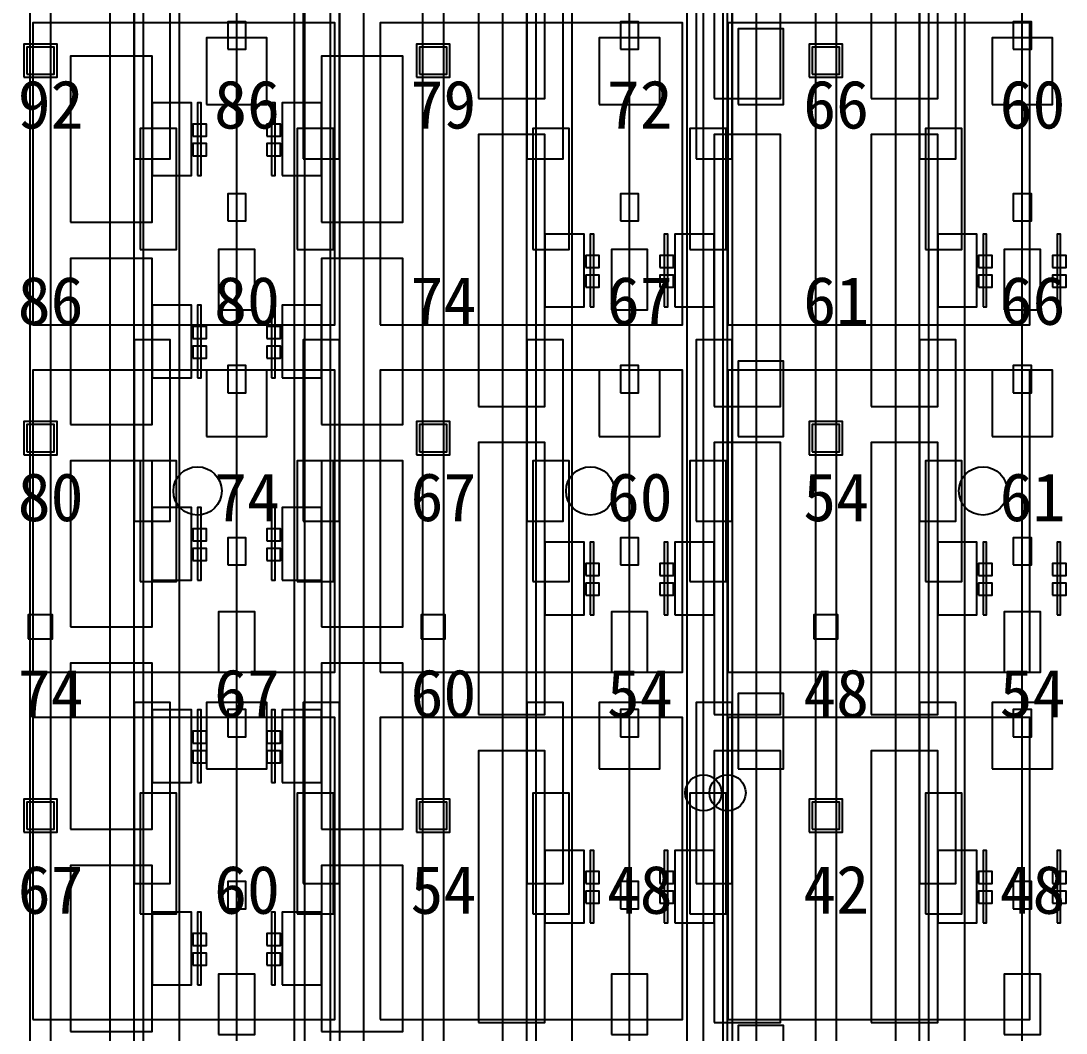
# Model space of a CAD drawing. Header units: metres. Extents: x -1640 to 1560, y -268 to 2338.
# Drawn here: x -321.4 to -286.8, y 1990.05 to 2023.57 of the extents above; entities that cross this region are included whole.
import ezdxf

# ---------------------------------------------------------------- set-up
doc = ezdxf.new("R2010")
doc.units = ezdxf.units.M
for name, color, linetype in [('1F_CHL', 4, 'Continuous'), ('1F_PUMP', 2, 'Continuous'), ('1F_SCR', 3, 'Continuous'), ('1F_STRUCT_COLUMN', 8, 'Continuous'), ('2F_CSF_LATERAL_RACK_CONCEPT', 9, 'Continuous'), ('2F_RFG', 5, 'Continuous'), ('2F_STRUCT_COLUMN', 8, 'Continuous'), ('2F_VMB', 6, 'Continuous'), ('3F_CLEANROOM_OVERHEAD_PIPE_DUCT_CONCEPT', 9, 'Continuous'), ('3F_CMP', 5, 'Continuous'), ('3F_EHS_EGRESS_DIST_M', 2, 'Continuous'), ('3F_EHS_SAFETY_SHOWER_EYEWASH_CONCEPT', 3, 'Continuous'), ('3F_FOUP', 5, 'Continuous'), ('3F_OHT', 9, 'Continuous'), ('3F_OHTV', 1, 'Continuous'), ('3F_STRUCT_COLUMN', 8, 'Continuous'), ('3F_TBAR', 6, 'Continuous'), ('3F_WET', 6, 'Continuous'), ('4F_FFU', 1, 'Continuous'), ('4F_STRUCT_PLENUM_TRUSS_CONCEPT', 9, 'Continuous'), ('5F_CHL', 4, 'Continuous'), ('5F_PUMP', 2, 'Continuous'), ('5F_SCR', 3, 'Continuous'), ('5F_STRUCT_COLUMN', 8, 'Continuous'), ('6F_CSF_LATERAL_RACK_CONCEPT', 9, 'Continuous'), ('6F_RFG', 5, 'Continuous'), ('6F_STRUCT_COLUMN', 8, 'Continuous'), ('6F_VMB', 6, 'Continuous'), ('7F_CLEANROOM_OVERHEAD_PIPE_DUCT_CONCEPT', 9, 'Continuous'), ('7F_CMP', 5, 'Continuous'), ('7F_EHS_EGRESS_DIST_M', 2, 'Continuous'), ('7F_EHS_SAFETY_SHOWER_EYEWASH_CONCEPT', 3, 'Continuous'), ('7F_FOUP', 5, 'Continuous'), ('7F_OHT', 9, 'Continuous'), ('7F_OHTV', 1, 'Continuous'), ('7F_STRUCT_COLUMN', 8, 'Continuous'), ('7F_TBAR', 6, 'Continuous'), ('7F_WET', 6, 'Continuous'), ('8F_FFU', 1, 'Continuous'), ('8F_STRUCT_PLENUM_TRUSS_CONCEPT', 9, 'Continuous'), ('UTIL_ELEC.LV_CONCEPT', 2, 'Continuous'), ('UTIL_PCW.R_CONCEPT', 1, 'Continuous'), ('UTIL_PCW.R_RISER', 1, 'Continuous'), ('UTIL_PCW.S_CONCEPT', 6, 'Continuous'), ('UTIL_PCW.S_RISER', 6, 'Continuous')]:
    doc.layers.add(name, color=color, linetype=linetype)

msp = doc.modelspace()

# ---------------------------------------------------------------- linework, layer by layer
at = {"layer": '1F_CHL'}
for points in [[(-297.65, 2020.8), (-296.15, 2020.8), (-296.15, 2023.3), (-297.65, 2023.3)], [(-297.65, 2009.8), (-296.15, 2009.8), (-296.15, 2012.3), (-297.65, 2012.3)], [(-297.65, 1998.8), (-296.15, 1998.8), (-296.15, 2001.3), (-297.65, 2001.3)], [(-297.65, 1987.8), (-296.15, 1987.8), (-296.15, 1990.3), (-297.65, 1990.3)]]:
    msp.add_lwpolyline(points, close=True, dxfattribs=at)
at = {"layer": '1F_PUMP'}
for points in [[(-317.45, 2016), (-316.25, 2016), (-316.25, 2020), (-317.45, 2020)], [(-312.25, 2016), (-311.05, 2016), (-311.05, 2020), (-312.25, 2020)], [(-304.45, 2016), (-303.25, 2016), (-303.25, 2020), (-304.45, 2020)], [(-299.25, 2016), (-298.05, 2016), (-298.05, 2020), (-299.25, 2020)], [(-291.45, 2016), (-290.25, 2016), (-290.25, 2020), (-291.45, 2020)], [(-317.45, 2005), (-316.25, 2005), (-316.25, 2009), (-317.45, 2009)], [(-312.25, 2005), (-311.05, 2005), (-311.05, 2009), (-312.25, 2009)], [(-304.45, 2005), (-303.25, 2005), (-303.25, 2009), (-304.45, 2009)], [(-299.25, 2005), (-298.05, 2005), (-298.05, 2009), (-299.25, 2009)], [(-291.45, 2005), (-290.25, 2005), (-290.25, 2009), (-291.45, 2009)], [(-317.45, 1994), (-316.25, 1994), (-316.25, 1998), (-317.45, 1998)], [(-312.25, 1994), (-311.05, 1994), (-311.05, 1998), (-312.25, 1998)], [(-304.45, 1994), (-303.25, 1994), (-303.25, 1998), (-304.45, 1998)], [(-299.25, 1994), (-298.05, 1994), (-298.05, 1998), (-299.25, 1998)], [(-291.45, 1994), (-290.25, 1994), (-290.25, 1998), (-291.45, 1998)]]:
    msp.add_lwpolyline(points, close=True, dxfattribs=at)
at = {"layer": '1F_SCR'}
for points in [[(-315.25, 2020.8), (-313.25, 2020.8), (-313.25, 2023), (-315.25, 2023)], [(-302.25, 2020.8), (-300.25, 2020.8), (-300.25, 2023), (-302.25, 2023)], [(-289.25, 2020.8), (-287.25, 2020.8), (-287.25, 2023), (-289.25, 2023)], [(-315.25, 2009.8), (-313.25, 2009.8), (-313.25, 2012), (-315.25, 2012)], [(-302.25, 2009.8), (-300.25, 2009.8), (-300.25, 2012), (-302.25, 2012)], [(-289.25, 2009.8), (-287.25, 2009.8), (-287.25, 2012), (-289.25, 2012)], [(-315.25, 1998.8), (-313.25, 1998.8), (-313.25, 2001), (-315.25, 2001)], [(-302.25, 1998.8), (-300.25, 1998.8), (-300.25, 2001), (-302.25, 2001)], [(-289.25, 1998.8), (-287.25, 1998.8), (-287.25, 2001), (-289.25, 2001)]]:
    msp.add_lwpolyline(points, close=True, dxfattribs=at)
at = {"layer": '1F_STRUCT_COLUMN'}
for points in [[(-321.3, 2021.7), (-320.2, 2021.7), (-320.2, 2022.8), (-321.3, 2022.8)], [(-308.3, 2021.7), (-307.2, 2021.7), (-307.2, 2022.8), (-308.3, 2022.8)], [(-295.3, 2021.7), (-294.2, 2021.7), (-294.2, 2022.8), (-295.3, 2022.8)], [(-321.3, 2009.2), (-320.2, 2009.2), (-320.2, 2010.3), (-321.3, 2010.3)], [(-308.3, 2009.2), (-307.2, 2009.2), (-307.2, 2010.3), (-308.3, 2010.3)], [(-295.3, 2009.2), (-294.2, 2009.2), (-294.2, 2010.3), (-295.3, 2010.3)], [(-321.3, 1996.7), (-320.2, 1996.7), (-320.2, 1997.8), (-321.3, 1997.8)], [(-308.3, 1996.7), (-307.2, 1996.7), (-307.2, 1997.8), (-308.3, 1997.8)], [(-295.3, 1996.7), (-294.2, 1996.7), (-294.2, 1997.8), (-295.3, 1997.8)]]:
    msp.add_lwpolyline(points, close=True, dxfattribs=at)
at = {"layer": '2F_CSF_LATERAL_RACK_CONCEPT'}
for points in [[(-318.45, 1970), (-317.65, 1970), (-317.65, 2113), (-318.45, 2113)], [(-310.85, 1970), (-310.05, 1970), (-310.05, 2113), (-310.85, 2113)], [(-305.45, 1970), (-304.65, 1970), (-304.65, 2113), (-305.45, 2113)], [(-297.85, 1970), (-297.05, 1970), (-297.05, 2113), (-297.85, 2113)], [(-292.45, 1970), (-291.65, 1970), (-291.65, 2113), (-292.45, 2113)]]:
    msp.add_lwpolyline(points, close=True, dxfattribs=at)
at = {"layer": '2F_RFG'}
for points in [[(-317.65, 2019), (-316.45, 2019), (-316.45, 2025), (-317.65, 2025)], [(-312.05, 2019), (-310.85, 2019), (-310.85, 2025), (-312.05, 2025)], [(-304.65, 2019), (-303.45, 2019), (-303.45, 2025), (-304.65, 2025)], [(-299.05, 2019), (-297.85, 2019), (-297.85, 2025), (-299.05, 2025)], [(-291.65, 2019), (-290.45, 2019), (-290.45, 2025), (-291.65, 2025)], [(-317.65, 2007), (-316.45, 2007), (-316.45, 2013), (-317.65, 2013)], [(-312.05, 2007), (-310.85, 2007), (-310.85, 2013), (-312.05, 2013)], [(-304.65, 2007), (-303.45, 2007), (-303.45, 2013), (-304.65, 2013)], [(-299.05, 2007), (-297.85, 2007), (-297.85, 2013), (-299.05, 2013)], [(-291.65, 2007), (-290.45, 2007), (-290.45, 2013), (-291.65, 2013)], [(-317.65, 1995), (-316.45, 1995), (-316.45, 2001), (-317.65, 2001)], [(-312.05, 1995), (-310.85, 1995), (-310.85, 2001), (-312.05, 2001)], [(-304.65, 1995), (-303.45, 1995), (-303.45, 2001), (-304.65, 2001)], [(-299.05, 1995), (-297.85, 1995), (-297.85, 2001), (-299.05, 2001)], [(-291.65, 1995), (-290.45, 1995), (-290.45, 2001), (-291.65, 2001)]]:
    msp.add_lwpolyline(points, close=True, dxfattribs=at)
at = {"layer": '2F_STRUCT_COLUMN'}
for points in [[(-321.2, 2021.8), (-320.3, 2021.8), (-320.3, 2022.7), (-321.2, 2022.7)], [(-308.2, 2021.8), (-307.3, 2021.8), (-307.3, 2022.7), (-308.2, 2022.7)], [(-295.2, 2021.8), (-294.3, 2021.8), (-294.3, 2022.7), (-295.2, 2022.7)], [(-321.2, 2009.3), (-320.3, 2009.3), (-320.3, 2010.2), (-321.2, 2010.2)], [(-308.2, 2009.3), (-307.3, 2009.3), (-307.3, 2010.2), (-308.2, 2010.2)], [(-295.2, 2009.3), (-294.3, 2009.3), (-294.3, 2010.2), (-295.2, 2010.2)], [(-321.2, 1996.8), (-320.3, 1996.8), (-320.3, 1997.7), (-321.2, 1997.7)], [(-308.2, 1996.8), (-307.3, 1996.8), (-307.3, 1997.7), (-308.2, 1997.7)], [(-295.2, 1996.8), (-294.3, 1996.8), (-294.3, 1997.7), (-295.2, 1997.7)]]:
    msp.add_lwpolyline(points, close=True, dxfattribs=at)
at = {"layer": '2F_VMB'}
for points in [[(-314.85, 2014), (-313.65, 2014), (-313.65, 2016), (-314.85, 2016)], [(-301.85, 2014), (-300.65, 2014), (-300.65, 2016), (-301.85, 2016)], [(-288.85, 2014), (-287.65, 2014), (-287.65, 2016), (-288.85, 2016)], [(-314.85, 2002), (-313.65, 2002), (-313.65, 2004), (-314.85, 2004)], [(-301.85, 2002), (-300.65, 2002), (-300.65, 2004), (-301.85, 2004)], [(-288.85, 2002), (-287.65, 2002), (-287.65, 2004), (-288.85, 2004)], [(-314.85, 1990), (-313.65, 1990), (-313.65, 1992), (-314.85, 1992)], [(-301.85, 1990), (-300.65, 1990), (-300.65, 1992), (-301.85, 1992)], [(-288.85, 1990), (-287.65, 1990), (-287.65, 1992), (-288.85, 1992)]]:
    msp.add_lwpolyline(points, close=True, dxfattribs=at)
at = {"layer": '3F_CLEANROOM_OVERHEAD_PIPE_DUCT_CONCEPT'}
for points in [[(-317.35, 1969), (-316.15, 1969), (-316.15, 2114), (-317.35, 2114)], [(-312.35, 1969), (-311.15, 1969), (-311.15, 2114), (-312.35, 2114)], [(-304.35, 1969), (-303.15, 1969), (-303.15, 2114), (-304.35, 2114)], [(-299.35, 1969), (-298.15, 1969), (-298.15, 2114), (-299.35, 2114)], [(-291.35, 1969), (-290.15, 1969), (-290.15, 2114), (-291.35, 2114)]]:
    msp.add_lwpolyline(points, close=True, dxfattribs=at)
at = {"layer": '3F_CMP'}
for points in [[(-319.75, 2016.9), (-317.05, 2016.9), (-317.05, 2022.4), (-319.75, 2022.4)], [(-311.45, 2016.9), (-308.75, 2016.9), (-308.75, 2022.4), (-311.45, 2022.4)], [(-317.05, 2018.45), (-315.75, 2018.45), (-315.75, 2020.85), (-317.05, 2020.85)], [(-312.75, 2018.45), (-311.45, 2018.45), (-311.45, 2020.85), (-312.75, 2020.85)], [(-319.75, 2010.2), (-317.05, 2010.2), (-317.05, 2015.7), (-319.75, 2015.7)], [(-311.45, 2010.2), (-308.75, 2010.2), (-308.75, 2015.7), (-311.45, 2015.7)], [(-317.05, 2011.75), (-315.75, 2011.75), (-315.75, 2014.15), (-317.05, 2014.15)], [(-312.75, 2011.75), (-311.45, 2011.75), (-311.45, 2014.15), (-312.75, 2014.15)], [(-319.75, 2003.5), (-317.05, 2003.5), (-317.05, 2009), (-319.75, 2009)], [(-311.45, 2003.5), (-308.75, 2003.5), (-308.75, 2009), (-311.45, 2009)], [(-317.05, 2005.05), (-315.75, 2005.05), (-315.75, 2007.45), (-317.05, 2007.45)], [(-312.75, 2005.05), (-311.45, 2005.05), (-311.45, 2007.45), (-312.75, 2007.45)], [(-319.75, 1996.8), (-317.05, 1996.8), (-317.05, 2002.3), (-319.75, 2002.3)], [(-311.45, 1996.8), (-308.75, 1996.8), (-308.75, 2002.3), (-311.45, 2002.3)], [(-317.05, 1998.35), (-315.75, 1998.35), (-315.75, 2000.75), (-317.05, 2000.75)], [(-312.75, 1998.35), (-311.45, 1998.35), (-311.45, 2000.75), (-312.75, 2000.75)], [(-319.75, 1990.1), (-317.05, 1990.1), (-317.05, 1995.6), (-319.75, 1995.6)], [(-311.45, 1990.1), (-308.75, 1990.1), (-308.75, 1995.6), (-311.45, 1995.6)], [(-317.05, 1991.65), (-315.75, 1991.65), (-315.75, 1994.05), (-317.05, 1994.05)], [(-312.75, 1991.65), (-311.45, 1991.65), (-311.45, 1994.05), (-312.75, 1994.05)]]:
    msp.add_lwpolyline(points, close=True, dxfattribs=at)
at = {"layer": '3F_EHS_SAFETY_SHOWER_EYEWASH_CONCEPT'}
for centre in [(-315.55, 2008), (-302.55, 2008), (-289.55, 2008)]:
    msp.add_circle(centre, 0.8, dxfattribs=at)
at = {"layer": '3F_FOUP'}
for points in [[(-315.7, 2019.75), (-315.25, 2019.75), (-315.25, 2020.15), (-315.7, 2020.15)], [(-313.25, 2019.75), (-312.8, 2019.75), (-312.8, 2020.15), (-313.25, 2020.15)], [(-315.7, 2019.1), (-315.25, 2019.1), (-315.25, 2019.5), (-315.7, 2019.5)], [(-313.25, 2019.1), (-312.8, 2019.1), (-312.8, 2019.5), (-313.25, 2019.5)], [(-302.7, 2015.4), (-302.25, 2015.4), (-302.25, 2015.8), (-302.7, 2015.8)], [(-300.25, 2015.4), (-299.8, 2015.4), (-299.8, 2015.8), (-300.25, 2015.8)], [(-289.7, 2015.4), (-289.25, 2015.4), (-289.25, 2015.8), (-289.7, 2015.8)], [(-287.25, 2015.4), (-286.8, 2015.4), (-286.8, 2015.8), (-287.25, 2015.8)], [(-302.7, 2014.75), (-302.25, 2014.75), (-302.25, 2015.15), (-302.7, 2015.15)], [(-300.25, 2014.75), (-299.8, 2014.75), (-299.8, 2015.15), (-300.25, 2015.15)], [(-289.7, 2014.75), (-289.25, 2014.75), (-289.25, 2015.15), (-289.7, 2015.15)], [(-287.25, 2014.75), (-286.8, 2014.75), (-286.8, 2015.15), (-287.25, 2015.15)], [(-315.7, 2013.05), (-315.25, 2013.05), (-315.25, 2013.45), (-315.7, 2013.45)], [(-313.25, 2013.05), (-312.8, 2013.05), (-312.8, 2013.45), (-313.25, 2013.45)], [(-315.7, 2012.4), (-315.25, 2012.4), (-315.25, 2012.8), (-315.7, 2012.8)], [(-313.25, 2012.4), (-312.8, 2012.4), (-312.8, 2012.8), (-313.25, 2012.8)], [(-315.7, 2006.35), (-315.25, 2006.35), (-315.25, 2006.75), (-315.7, 2006.75)], [(-313.25, 2006.35), (-312.8, 2006.35), (-312.8, 2006.75), (-313.25, 2006.75)], [(-315.7, 2005.7), (-315.25, 2005.7), (-315.25, 2006.1), (-315.7, 2006.1)], [(-313.25, 2005.7), (-312.8, 2005.7), (-312.8, 2006.1), (-313.25, 2006.1)], [(-302.7, 2005.2), (-302.25, 2005.2), (-302.25, 2005.6), (-302.7, 2005.6)], [(-300.25, 2005.2), (-299.8, 2005.2), (-299.8, 2005.6), (-300.25, 2005.6)], [(-289.7, 2005.2), (-289.25, 2005.2), (-289.25, 2005.6), (-289.7, 2005.6)], [(-287.25, 2005.2), (-286.8, 2005.2), (-286.8, 2005.6), (-287.25, 2005.6)], [(-302.7, 2004.55), (-302.25, 2004.55), (-302.25, 2004.95), (-302.7, 2004.95)], [(-300.25, 2004.55), (-299.8, 2004.55), (-299.8, 2004.95), (-300.25, 2004.95)], [(-289.7, 2004.55), (-289.25, 2004.55), (-289.25, 2004.95), (-289.7, 2004.95)], [(-287.25, 2004.55), (-286.8, 2004.55), (-286.8, 2004.95), (-287.25, 2004.95)], [(-315.7, 1999.65), (-315.25, 1999.65), (-315.25, 2000.05), (-315.7, 2000.05)], [(-313.25, 1999.65), (-312.8, 1999.65), (-312.8, 2000.05), (-313.25, 2000.05)], [(-315.7, 1999), (-315.25, 1999), (-315.25, 1999.4), (-315.7, 1999.4)], [(-313.25, 1999), (-312.8, 1999), (-312.8, 1999.4), (-313.25, 1999.4)], [(-302.7, 1995), (-302.25, 1995), (-302.25, 1995.4), (-302.7, 1995.4)], [(-300.25, 1995), (-299.8, 1995), (-299.8, 1995.4), (-300.25, 1995.4)], [(-289.7, 1995), (-289.25, 1995), (-289.25, 1995.4), (-289.7, 1995.4)], [(-287.25, 1995), (-286.8, 1995), (-286.8, 1995.4), (-287.25, 1995.4)], [(-302.7, 1994.35), (-302.25, 1994.35), (-302.25, 1994.75), (-302.7, 1994.75)], [(-300.25, 1994.35), (-299.8, 1994.35), (-299.8, 1994.75), (-300.25, 1994.75)], [(-289.7, 1994.35), (-289.25, 1994.35), (-289.25, 1994.75), (-289.7, 1994.75)], [(-287.25, 1994.35), (-286.8, 1994.35), (-286.8, 1994.75), (-287.25, 1994.75)], [(-315.7, 1992.95), (-315.25, 1992.95), (-315.25, 1993.35), (-315.7, 1993.35)], [(-313.25, 1992.95), (-312.8, 1992.95), (-312.8, 1993.35), (-313.25, 1993.35)], [(-315.7, 1992.3), (-315.25, 1992.3), (-315.25, 1992.7), (-315.7, 1992.7)], [(-313.25, 1992.3), (-312.8, 1992.3), (-312.8, 1992.7), (-313.25, 1992.7)]]:
    msp.add_lwpolyline(points, close=True, dxfattribs=at)
at = {"layer": '3F_OHT'}
for p, q in [((-314.25, 1969), (-314.25, 2037.5)), ((-301.25, 1969), (-301.25, 2037.5)), ((-288.25, 1969), (-288.25, 2037.5))]:
    msp.add_line(p, q, dxfattribs=at)
at = {"layer": '3F_OHTV'}
for points in [[(-314.55, 2022.63), (-313.95, 2022.63), (-313.95, 2023.53), (-314.55, 2023.53)], [(-301.55, 2022.63), (-300.95, 2022.63), (-300.95, 2023.53), (-301.55, 2023.53)], [(-288.55, 2022.63), (-287.95, 2022.63), (-287.95, 2023.53), (-288.55, 2023.53)], [(-314.55, 2016.94), (-313.95, 2016.94), (-313.95, 2017.84), (-314.55, 2017.84)], [(-301.55, 2016.94), (-300.95, 2016.94), (-300.95, 2017.84), (-301.55, 2017.84)], [(-288.55, 2016.94), (-287.95, 2016.94), (-287.95, 2017.84), (-288.55, 2017.84)], [(-314.55, 2011.25), (-313.95, 2011.25), (-313.95, 2012.15), (-314.55, 2012.15)], [(-301.55, 2011.25), (-300.95, 2011.25), (-300.95, 2012.15), (-301.55, 2012.15)], [(-288.55, 2011.25), (-287.95, 2011.25), (-287.95, 2012.15), (-288.55, 2012.15)], [(-314.55, 2005.55), (-313.95, 2005.55), (-313.95, 2006.45), (-314.55, 2006.45)], [(-301.55, 2005.55), (-300.95, 2005.55), (-300.95, 2006.45), (-301.55, 2006.45)], [(-288.55, 2005.55), (-287.95, 2005.55), (-287.95, 2006.45), (-288.55, 2006.45)], [(-314.55, 1999.86), (-313.95, 1999.86), (-313.95, 2000.76), (-314.55, 2000.76)], [(-301.55, 1999.86), (-300.95, 1999.86), (-300.95, 2000.76), (-301.55, 2000.76)], [(-288.55, 1999.86), (-287.95, 1999.86), (-287.95, 2000.76), (-288.55, 2000.76)], [(-314.55, 1994.17), (-313.95, 1994.17), (-313.95, 1995.07), (-314.55, 1995.07)], [(-301.55, 1994.17), (-300.95, 1994.17), (-300.95, 1995.07), (-301.55, 1995.07)], [(-288.55, 1994.17), (-287.95, 1994.17), (-287.95, 1995.07), (-288.55, 1995.07)]]:
    msp.add_lwpolyline(points, close=True, dxfattribs=at)
at = {"layer": '3F_STRUCT_COLUMN'}
for points in [[(-321.15, 2003.1), (-320.35, 2003.1), (-320.35, 2003.9), (-321.15, 2003.9)], [(-308.15, 2003.1), (-307.35, 2003.1), (-307.35, 2003.9), (-308.15, 2003.9)], [(-295.15, 2003.1), (-294.35, 2003.1), (-294.35, 2003.9), (-295.15, 2003.9)]]:
    msp.add_lwpolyline(points, close=True, dxfattribs=at)
at = {"layer": '3F_TBAR'}
for points in [[(-315.55, 2018.45), (-315.43, 2018.45), (-315.43, 2020.85), (-315.55, 2020.85)], [(-313.1, 2018.45), (-312.98, 2018.45), (-312.98, 2020.85), (-313.1, 2020.85)], [(-302.55, 2014.1), (-302.43, 2014.1), (-302.43, 2016.5), (-302.55, 2016.5)], [(-300.1, 2014.1), (-299.98, 2014.1), (-299.98, 2016.5), (-300.1, 2016.5)], [(-289.55, 2014.1), (-289.43, 2014.1), (-289.43, 2016.5), (-289.55, 2016.5)], [(-287.1, 2014.1), (-286.98, 2014.1), (-286.98, 2016.5), (-287.1, 2016.5)], [(-315.55, 2011.75), (-315.43, 2011.75), (-315.43, 2014.15), (-315.55, 2014.15)], [(-313.1, 2011.75), (-312.98, 2011.75), (-312.98, 2014.15), (-313.1, 2014.15)], [(-315.55, 2005.05), (-315.43, 2005.05), (-315.43, 2007.45), (-315.55, 2007.45)], [(-313.1, 2005.05), (-312.98, 2005.05), (-312.98, 2007.45), (-313.1, 2007.45)], [(-302.55, 2003.9), (-302.43, 2003.9), (-302.43, 2006.3), (-302.55, 2006.3)], [(-300.1, 2003.9), (-299.98, 2003.9), (-299.98, 2006.3), (-300.1, 2006.3)], [(-289.55, 2003.9), (-289.43, 2003.9), (-289.43, 2006.3), (-289.55, 2006.3)], [(-287.1, 2003.9), (-286.98, 2003.9), (-286.98, 2006.3), (-287.1, 2006.3)], [(-315.55, 1998.35), (-315.43, 1998.35), (-315.43, 2000.75), (-315.55, 2000.75)], [(-313.1, 1998.35), (-312.98, 1998.35), (-312.98, 2000.75), (-313.1, 2000.75)], [(-302.55, 1993.7), (-302.43, 1993.7), (-302.43, 1996.1), (-302.55, 1996.1)], [(-300.1, 1993.7), (-299.98, 1993.7), (-299.98, 1996.1), (-300.1, 1996.1)], [(-289.55, 1993.7), (-289.43, 1993.7), (-289.43, 1996.1), (-289.55, 1996.1)], [(-287.1, 1993.7), (-286.98, 1993.7), (-286.98, 1996.1), (-287.1, 1996.1)], [(-315.55, 1991.65), (-315.43, 1991.65), (-315.43, 1994.05), (-315.55, 1994.05)], [(-313.1, 1991.65), (-312.98, 1991.65), (-312.98, 1994.05), (-313.1, 1994.05)]]:
    msp.add_lwpolyline(points, close=True, dxfattribs=at)
at = {"layer": '3F_WET'}
for points in [[(-306.25, 2021), (-304.05, 2021), (-304.05, 2030), (-306.25, 2030)], [(-298.45, 2021), (-296.25, 2021), (-296.25, 2030), (-298.45, 2030)], [(-293.25, 2021), (-291.05, 2021), (-291.05, 2030), (-293.25, 2030)], [(-306.25, 2010.8), (-304.05, 2010.8), (-304.05, 2019.8), (-306.25, 2019.8)], [(-298.45, 2010.8), (-296.25, 2010.8), (-296.25, 2019.8), (-298.45, 2019.8)], [(-293.25, 2010.8), (-291.05, 2010.8), (-291.05, 2019.8), (-293.25, 2019.8)], [(-304.05, 2014.1), (-302.75, 2014.1), (-302.75, 2016.5), (-304.05, 2016.5)], [(-299.75, 2014.1), (-298.45, 2014.1), (-298.45, 2016.5), (-299.75, 2016.5)], [(-291.05, 2014.1), (-289.75, 2014.1), (-289.75, 2016.5), (-291.05, 2016.5)], [(-306.25, 2000.6), (-304.05, 2000.6), (-304.05, 2009.6), (-306.25, 2009.6)], [(-298.45, 2000.6), (-296.25, 2000.6), (-296.25, 2009.6), (-298.45, 2009.6)], [(-293.25, 2000.6), (-291.05, 2000.6), (-291.05, 2009.6), (-293.25, 2009.6)], [(-304.05, 2003.9), (-302.75, 2003.9), (-302.75, 2006.3), (-304.05, 2006.3)], [(-299.75, 2003.9), (-298.45, 2003.9), (-298.45, 2006.3), (-299.75, 2006.3)], [(-291.05, 2003.9), (-289.75, 2003.9), (-289.75, 2006.3), (-291.05, 2006.3)], [(-306.25, 1990.4), (-304.05, 1990.4), (-304.05, 1999.4), (-306.25, 1999.4)], [(-298.45, 1990.4), (-296.25, 1990.4), (-296.25, 1999.4), (-298.45, 1999.4)], [(-293.25, 1990.4), (-291.05, 1990.4), (-291.05, 1999.4), (-293.25, 1999.4)], [(-304.05, 1993.7), (-302.75, 1993.7), (-302.75, 1996.1), (-304.05, 1996.1)], [(-299.75, 1993.7), (-298.45, 1993.7), (-298.45, 1996.1), (-299.75, 1996.1)], [(-291.05, 1993.7), (-289.75, 1993.7), (-289.75, 1996.1), (-291.05, 1996.1)]]:
    msp.add_lwpolyline(points, close=True, dxfattribs=at)
at = {"layer": '4F_FFU'}
for points in [[(-321, 2013.5), (-311, 2013.5), (-311, 2023.5), (-321, 2023.5)], [(-309.5, 2013.5), (-299.5, 2013.5), (-299.5, 2023.5), (-309.5, 2023.5)], [(-298, 2013.5), (-288, 2013.5), (-288, 2023.5), (-298, 2023.5)], [(-321, 2002), (-311, 2002), (-311, 2012), (-321, 2012)], [(-309.5, 2002), (-299.5, 2002), (-299.5, 2012), (-309.5, 2012)], [(-298, 2002), (-288, 2002), (-288, 2012), (-298, 2012)], [(-321, 1990.5), (-311, 1990.5), (-311, 2000.5), (-321, 2000.5)], [(-309.5, 1990.5), (-299.5, 1990.5), (-299.5, 2000.5), (-309.5, 2000.5)], [(-298, 1990.5), (-288, 1990.5), (-288, 2000.5), (-298, 2000.5)]]:
    msp.add_lwpolyline(points, close=True, dxfattribs=at)
at = {"layer": '4F_STRUCT_PLENUM_TRUSS_CONCEPT'}
for points in [[(-321.1, 1966), (-320.4, 1966), (-320.4, 2117), (-321.1, 2117)], [(-308.1, 1966), (-307.4, 1966), (-307.4, 2117), (-308.1, 2117)], [(-295.1, 1966), (-294.4, 1966), (-294.4, 2117), (-295.1, 2117)]]:
    msp.add_lwpolyline(points, close=True, dxfattribs=at)
at = {"layer": '5F_CHL'}
for points in [[(-297.65, 2020.8), (-296.15, 2020.8), (-296.15, 2023.3), (-297.65, 2023.3)], [(-297.65, 2009.8), (-296.15, 2009.8), (-296.15, 2012.3), (-297.65, 2012.3)], [(-297.65, 1998.8), (-296.15, 1998.8), (-296.15, 2001.3), (-297.65, 2001.3)], [(-297.65, 1987.8), (-296.15, 1987.8), (-296.15, 1990.3), (-297.65, 1990.3)]]:
    msp.add_lwpolyline(points, close=True, dxfattribs=at)
at = {"layer": '5F_PUMP'}
for points in [[(-317.45, 2016), (-316.25, 2016), (-316.25, 2020), (-317.45, 2020)], [(-312.25, 2016), (-311.05, 2016), (-311.05, 2020), (-312.25, 2020)], [(-304.45, 2016), (-303.25, 2016), (-303.25, 2020), (-304.45, 2020)], [(-299.25, 2016), (-298.05, 2016), (-298.05, 2020), (-299.25, 2020)], [(-291.45, 2016), (-290.25, 2016), (-290.25, 2020), (-291.45, 2020)], [(-317.45, 2005), (-316.25, 2005), (-316.25, 2009), (-317.45, 2009)], [(-312.25, 2005), (-311.05, 2005), (-311.05, 2009), (-312.25, 2009)], [(-304.45, 2005), (-303.25, 2005), (-303.25, 2009), (-304.45, 2009)], [(-299.25, 2005), (-298.05, 2005), (-298.05, 2009), (-299.25, 2009)], [(-291.45, 2005), (-290.25, 2005), (-290.25, 2009), (-291.45, 2009)], [(-317.45, 1994), (-316.25, 1994), (-316.25, 1998), (-317.45, 1998)], [(-312.25, 1994), (-311.05, 1994), (-311.05, 1998), (-312.25, 1998)], [(-304.45, 1994), (-303.25, 1994), (-303.25, 1998), (-304.45, 1998)], [(-299.25, 1994), (-298.05, 1994), (-298.05, 1998), (-299.25, 1998)], [(-291.45, 1994), (-290.25, 1994), (-290.25, 1998), (-291.45, 1998)]]:
    msp.add_lwpolyline(points, close=True, dxfattribs=at)
at = {"layer": '5F_SCR'}
for points in [[(-315.25, 2020.8), (-313.25, 2020.8), (-313.25, 2023), (-315.25, 2023)], [(-302.25, 2020.8), (-300.25, 2020.8), (-300.25, 2023), (-302.25, 2023)], [(-289.25, 2020.8), (-287.25, 2020.8), (-287.25, 2023), (-289.25, 2023)], [(-315.25, 2009.8), (-313.25, 2009.8), (-313.25, 2012), (-315.25, 2012)], [(-302.25, 2009.8), (-300.25, 2009.8), (-300.25, 2012), (-302.25, 2012)], [(-289.25, 2009.8), (-287.25, 2009.8), (-287.25, 2012), (-289.25, 2012)], [(-315.25, 1998.8), (-313.25, 1998.8), (-313.25, 2001), (-315.25, 2001)], [(-302.25, 1998.8), (-300.25, 1998.8), (-300.25, 2001), (-302.25, 2001)], [(-289.25, 1998.8), (-287.25, 1998.8), (-287.25, 2001), (-289.25, 2001)]]:
    msp.add_lwpolyline(points, close=True, dxfattribs=at)
at = {"layer": '5F_STRUCT_COLUMN'}
for points in [[(-321.3, 2021.7), (-320.2, 2021.7), (-320.2, 2022.8), (-321.3, 2022.8)], [(-308.3, 2021.7), (-307.2, 2021.7), (-307.2, 2022.8), (-308.3, 2022.8)], [(-295.3, 2021.7), (-294.2, 2021.7), (-294.2, 2022.8), (-295.3, 2022.8)], [(-321.3, 2009.2), (-320.2, 2009.2), (-320.2, 2010.3), (-321.3, 2010.3)], [(-308.3, 2009.2), (-307.2, 2009.2), (-307.2, 2010.3), (-308.3, 2010.3)], [(-295.3, 2009.2), (-294.2, 2009.2), (-294.2, 2010.3), (-295.3, 2010.3)], [(-321.3, 1996.7), (-320.2, 1996.7), (-320.2, 1997.8), (-321.3, 1997.8)], [(-308.3, 1996.7), (-307.2, 1996.7), (-307.2, 1997.8), (-308.3, 1997.8)], [(-295.3, 1996.7), (-294.2, 1996.7), (-294.2, 1997.8), (-295.3, 1997.8)]]:
    msp.add_lwpolyline(points, close=True, dxfattribs=at)
at = {"layer": '6F_CSF_LATERAL_RACK_CONCEPT'}
for points in [[(-318.45, 1970), (-317.65, 1970), (-317.65, 2113), (-318.45, 2113)], [(-310.85, 1970), (-310.05, 1970), (-310.05, 2113), (-310.85, 2113)], [(-305.45, 1970), (-304.65, 1970), (-304.65, 2113), (-305.45, 2113)], [(-297.85, 1970), (-297.05, 1970), (-297.05, 2113), (-297.85, 2113)], [(-292.45, 1970), (-291.65, 1970), (-291.65, 2113), (-292.45, 2113)]]:
    msp.add_lwpolyline(points, close=True, dxfattribs=at)
at = {"layer": '6F_RFG'}
for points in [[(-317.65, 2019), (-316.45, 2019), (-316.45, 2025), (-317.65, 2025)], [(-312.05, 2019), (-310.85, 2019), (-310.85, 2025), (-312.05, 2025)], [(-304.65, 2019), (-303.45, 2019), (-303.45, 2025), (-304.65, 2025)], [(-299.05, 2019), (-297.85, 2019), (-297.85, 2025), (-299.05, 2025)], [(-291.65, 2019), (-290.45, 2019), (-290.45, 2025), (-291.65, 2025)], [(-317.65, 2007), (-316.45, 2007), (-316.45, 2013), (-317.65, 2013)], [(-312.05, 2007), (-310.85, 2007), (-310.85, 2013), (-312.05, 2013)], [(-304.65, 2007), (-303.45, 2007), (-303.45, 2013), (-304.65, 2013)], [(-299.05, 2007), (-297.85, 2007), (-297.85, 2013), (-299.05, 2013)], [(-291.65, 2007), (-290.45, 2007), (-290.45, 2013), (-291.65, 2013)], [(-317.65, 1995), (-316.45, 1995), (-316.45, 2001), (-317.65, 2001)], [(-312.05, 1995), (-310.85, 1995), (-310.85, 2001), (-312.05, 2001)], [(-304.65, 1995), (-303.45, 1995), (-303.45, 2001), (-304.65, 2001)], [(-299.05, 1995), (-297.85, 1995), (-297.85, 2001), (-299.05, 2001)], [(-291.65, 1995), (-290.45, 1995), (-290.45, 2001), (-291.65, 2001)]]:
    msp.add_lwpolyline(points, close=True, dxfattribs=at)
at = {"layer": '6F_STRUCT_COLUMN'}
for points in [[(-321.2, 2021.8), (-320.3, 2021.8), (-320.3, 2022.7), (-321.2, 2022.7)], [(-308.2, 2021.8), (-307.3, 2021.8), (-307.3, 2022.7), (-308.2, 2022.7)], [(-295.2, 2021.8), (-294.3, 2021.8), (-294.3, 2022.7), (-295.2, 2022.7)], [(-321.2, 2009.3), (-320.3, 2009.3), (-320.3, 2010.2), (-321.2, 2010.2)], [(-308.2, 2009.3), (-307.3, 2009.3), (-307.3, 2010.2), (-308.2, 2010.2)], [(-295.2, 2009.3), (-294.3, 2009.3), (-294.3, 2010.2), (-295.2, 2010.2)], [(-321.2, 1996.8), (-320.3, 1996.8), (-320.3, 1997.7), (-321.2, 1997.7)], [(-308.2, 1996.8), (-307.3, 1996.8), (-307.3, 1997.7), (-308.2, 1997.7)], [(-295.2, 1996.8), (-294.3, 1996.8), (-294.3, 1997.7), (-295.2, 1997.7)]]:
    msp.add_lwpolyline(points, close=True, dxfattribs=at)
at = {"layer": '6F_VMB'}
for points in [[(-314.85, 2014), (-313.65, 2014), (-313.65, 2016), (-314.85, 2016)], [(-301.85, 2014), (-300.65, 2014), (-300.65, 2016), (-301.85, 2016)], [(-288.85, 2014), (-287.65, 2014), (-287.65, 2016), (-288.85, 2016)], [(-314.85, 2002), (-313.65, 2002), (-313.65, 2004), (-314.85, 2004)], [(-301.85, 2002), (-300.65, 2002), (-300.65, 2004), (-301.85, 2004)], [(-288.85, 2002), (-287.65, 2002), (-287.65, 2004), (-288.85, 2004)], [(-314.85, 1990), (-313.65, 1990), (-313.65, 1992), (-314.85, 1992)], [(-301.85, 1990), (-300.65, 1990), (-300.65, 1992), (-301.85, 1992)], [(-288.85, 1990), (-287.65, 1990), (-287.65, 1992), (-288.85, 1992)]]:
    msp.add_lwpolyline(points, close=True, dxfattribs=at)
at = {"layer": '7F_CLEANROOM_OVERHEAD_PIPE_DUCT_CONCEPT'}
for points in [[(-317.35, 1969), (-316.15, 1969), (-316.15, 2114), (-317.35, 2114)], [(-312.35, 1969), (-311.15, 1969), (-311.15, 2114), (-312.35, 2114)], [(-304.35, 1969), (-303.15, 1969), (-303.15, 2114), (-304.35, 2114)], [(-299.35, 1969), (-298.15, 1969), (-298.15, 2114), (-299.35, 2114)], [(-291.35, 1969), (-290.15, 1969), (-290.15, 2114), (-291.35, 2114)]]:
    msp.add_lwpolyline(points, close=True, dxfattribs=at)
at = {"layer": '7F_CMP'}
for points in [[(-319.75, 2016.9), (-317.05, 2016.9), (-317.05, 2022.4), (-319.75, 2022.4)], [(-311.45, 2016.9), (-308.75, 2016.9), (-308.75, 2022.4), (-311.45, 2022.4)], [(-317.05, 2018.45), (-315.75, 2018.45), (-315.75, 2020.85), (-317.05, 2020.85)], [(-312.75, 2018.45), (-311.45, 2018.45), (-311.45, 2020.85), (-312.75, 2020.85)], [(-319.75, 2010.2), (-317.05, 2010.2), (-317.05, 2015.7), (-319.75, 2015.7)], [(-311.45, 2010.2), (-308.75, 2010.2), (-308.75, 2015.7), (-311.45, 2015.7)], [(-317.05, 2011.75), (-315.75, 2011.75), (-315.75, 2014.15), (-317.05, 2014.15)], [(-312.75, 2011.75), (-311.45, 2011.75), (-311.45, 2014.15), (-312.75, 2014.15)], [(-319.75, 2003.5), (-317.05, 2003.5), (-317.05, 2009), (-319.75, 2009)], [(-311.45, 2003.5), (-308.75, 2003.5), (-308.75, 2009), (-311.45, 2009)], [(-317.05, 2005.05), (-315.75, 2005.05), (-315.75, 2007.45), (-317.05, 2007.45)], [(-312.75, 2005.05), (-311.45, 2005.05), (-311.45, 2007.45), (-312.75, 2007.45)], [(-319.75, 1996.8), (-317.05, 1996.8), (-317.05, 2002.3), (-319.75, 2002.3)], [(-311.45, 1996.8), (-308.75, 1996.8), (-308.75, 2002.3), (-311.45, 2002.3)], [(-317.05, 1998.35), (-315.75, 1998.35), (-315.75, 2000.75), (-317.05, 2000.75)], [(-312.75, 1998.35), (-311.45, 1998.35), (-311.45, 2000.75), (-312.75, 2000.75)], [(-319.75, 1990.1), (-317.05, 1990.1), (-317.05, 1995.6), (-319.75, 1995.6)], [(-311.45, 1990.1), (-308.75, 1990.1), (-308.75, 1995.6), (-311.45, 1995.6)], [(-317.05, 1991.65), (-315.75, 1991.65), (-315.75, 1994.05), (-317.05, 1994.05)], [(-312.75, 1991.65), (-311.45, 1991.65), (-311.45, 1994.05), (-312.75, 1994.05)]]:
    msp.add_lwpolyline(points, close=True, dxfattribs=at)
at = {"layer": '7F_EHS_SAFETY_SHOWER_EYEWASH_CONCEPT'}
for centre in [(-315.55, 2008), (-302.55, 2008), (-289.55, 2008)]:
    msp.add_circle(centre, 0.8, dxfattribs=at)
at = {"layer": '7F_FOUP'}
for points in [[(-315.7, 2019.75), (-315.25, 2019.75), (-315.25, 2020.15), (-315.7, 2020.15)], [(-313.25, 2019.75), (-312.8, 2019.75), (-312.8, 2020.15), (-313.25, 2020.15)], [(-315.7, 2019.1), (-315.25, 2019.1), (-315.25, 2019.5), (-315.7, 2019.5)], [(-313.25, 2019.1), (-312.8, 2019.1), (-312.8, 2019.5), (-313.25, 2019.5)], [(-302.7, 2015.4), (-302.25, 2015.4), (-302.25, 2015.8), (-302.7, 2015.8)], [(-300.25, 2015.4), (-299.8, 2015.4), (-299.8, 2015.8), (-300.25, 2015.8)], [(-289.7, 2015.4), (-289.25, 2015.4), (-289.25, 2015.8), (-289.7, 2015.8)], [(-287.25, 2015.4), (-286.8, 2015.4), (-286.8, 2015.8), (-287.25, 2015.8)], [(-302.7, 2014.75), (-302.25, 2014.75), (-302.25, 2015.15), (-302.7, 2015.15)], [(-300.25, 2014.75), (-299.8, 2014.75), (-299.8, 2015.15), (-300.25, 2015.15)], [(-289.7, 2014.75), (-289.25, 2014.75), (-289.25, 2015.15), (-289.7, 2015.15)], [(-287.25, 2014.75), (-286.8, 2014.75), (-286.8, 2015.15), (-287.25, 2015.15)], [(-315.7, 2013.05), (-315.25, 2013.05), (-315.25, 2013.45), (-315.7, 2013.45)], [(-313.25, 2013.05), (-312.8, 2013.05), (-312.8, 2013.45), (-313.25, 2013.45)], [(-315.7, 2012.4), (-315.25, 2012.4), (-315.25, 2012.8), (-315.7, 2012.8)], [(-313.25, 2012.4), (-312.8, 2012.4), (-312.8, 2012.8), (-313.25, 2012.8)], [(-315.7, 2006.35), (-315.25, 2006.35), (-315.25, 2006.75), (-315.7, 2006.75)], [(-313.25, 2006.35), (-312.8, 2006.35), (-312.8, 2006.75), (-313.25, 2006.75)], [(-315.7, 2005.7), (-315.25, 2005.7), (-315.25, 2006.1), (-315.7, 2006.1)], [(-313.25, 2005.7), (-312.8, 2005.7), (-312.8, 2006.1), (-313.25, 2006.1)], [(-302.7, 2005.2), (-302.25, 2005.2), (-302.25, 2005.6), (-302.7, 2005.6)], [(-300.25, 2005.2), (-299.8, 2005.2), (-299.8, 2005.6), (-300.25, 2005.6)], [(-289.7, 2005.2), (-289.25, 2005.2), (-289.25, 2005.6), (-289.7, 2005.6)], [(-287.25, 2005.2), (-286.8, 2005.2), (-286.8, 2005.6), (-287.25, 2005.6)], [(-302.7, 2004.55), (-302.25, 2004.55), (-302.25, 2004.95), (-302.7, 2004.95)], [(-300.25, 2004.55), (-299.8, 2004.55), (-299.8, 2004.95), (-300.25, 2004.95)], [(-289.7, 2004.55), (-289.25, 2004.55), (-289.25, 2004.95), (-289.7, 2004.95)], [(-287.25, 2004.55), (-286.8, 2004.55), (-286.8, 2004.95), (-287.25, 2004.95)], [(-315.7, 1999.65), (-315.25, 1999.65), (-315.25, 2000.05), (-315.7, 2000.05)], [(-313.25, 1999.65), (-312.8, 1999.65), (-312.8, 2000.05), (-313.25, 2000.05)], [(-315.7, 1999), (-315.25, 1999), (-315.25, 1999.4), (-315.7, 1999.4)], [(-313.25, 1999), (-312.8, 1999), (-312.8, 1999.4), (-313.25, 1999.4)], [(-302.7, 1995), (-302.25, 1995), (-302.25, 1995.4), (-302.7, 1995.4)], [(-300.25, 1995), (-299.8, 1995), (-299.8, 1995.4), (-300.25, 1995.4)], [(-289.7, 1995), (-289.25, 1995), (-289.25, 1995.4), (-289.7, 1995.4)], [(-287.25, 1995), (-286.8, 1995), (-286.8, 1995.4), (-287.25, 1995.4)], [(-302.7, 1994.35), (-302.25, 1994.35), (-302.25, 1994.75), (-302.7, 1994.75)], [(-300.25, 1994.35), (-299.8, 1994.35), (-299.8, 1994.75), (-300.25, 1994.75)], [(-289.7, 1994.35), (-289.25, 1994.35), (-289.25, 1994.75), (-289.7, 1994.75)], [(-287.25, 1994.35), (-286.8, 1994.35), (-286.8, 1994.75), (-287.25, 1994.75)], [(-315.7, 1992.95), (-315.25, 1992.95), (-315.25, 1993.35), (-315.7, 1993.35)], [(-313.25, 1992.95), (-312.8, 1992.95), (-312.8, 1993.35), (-313.25, 1993.35)], [(-315.7, 1992.3), (-315.25, 1992.3), (-315.25, 1992.7), (-315.7, 1992.7)], [(-313.25, 1992.3), (-312.8, 1992.3), (-312.8, 1992.7), (-313.25, 1992.7)]]:
    msp.add_lwpolyline(points, close=True, dxfattribs=at)
at = {"layer": '7F_OHT'}
for p, q in [((-314.25, 1969), (-314.25, 2037.5)), ((-301.25, 1969), (-301.25, 2037.5)), ((-288.25, 1969), (-288.25, 2037.5))]:
    msp.add_line(p, q, dxfattribs=at)
at = {"layer": '7F_OHTV'}
for points in [[(-314.55, 2022.63), (-313.95, 2022.63), (-313.95, 2023.53), (-314.55, 2023.53)], [(-301.55, 2022.63), (-300.95, 2022.63), (-300.95, 2023.53), (-301.55, 2023.53)], [(-288.55, 2022.63), (-287.95, 2022.63), (-287.95, 2023.53), (-288.55, 2023.53)], [(-314.55, 2016.94), (-313.95, 2016.94), (-313.95, 2017.84), (-314.55, 2017.84)], [(-301.55, 2016.94), (-300.95, 2016.94), (-300.95, 2017.84), (-301.55, 2017.84)], [(-288.55, 2016.94), (-287.95, 2016.94), (-287.95, 2017.84), (-288.55, 2017.84)], [(-314.55, 2011.25), (-313.95, 2011.25), (-313.95, 2012.15), (-314.55, 2012.15)], [(-301.55, 2011.25), (-300.95, 2011.25), (-300.95, 2012.15), (-301.55, 2012.15)], [(-288.55, 2011.25), (-287.95, 2011.25), (-287.95, 2012.15), (-288.55, 2012.15)], [(-314.55, 2005.55), (-313.95, 2005.55), (-313.95, 2006.45), (-314.55, 2006.45)], [(-301.55, 2005.55), (-300.95, 2005.55), (-300.95, 2006.45), (-301.55, 2006.45)], [(-288.55, 2005.55), (-287.95, 2005.55), (-287.95, 2006.45), (-288.55, 2006.45)], [(-314.55, 1999.86), (-313.95, 1999.86), (-313.95, 2000.76), (-314.55, 2000.76)], [(-301.55, 1999.86), (-300.95, 1999.86), (-300.95, 2000.76), (-301.55, 2000.76)], [(-288.55, 1999.86), (-287.95, 1999.86), (-287.95, 2000.76), (-288.55, 2000.76)], [(-314.55, 1994.17), (-313.95, 1994.17), (-313.95, 1995.07), (-314.55, 1995.07)], [(-301.55, 1994.17), (-300.95, 1994.17), (-300.95, 1995.07), (-301.55, 1995.07)], [(-288.55, 1994.17), (-287.95, 1994.17), (-287.95, 1995.07), (-288.55, 1995.07)]]:
    msp.add_lwpolyline(points, close=True, dxfattribs=at)
at = {"layer": '7F_STRUCT_COLUMN'}
for points in [[(-321.15, 2003.1), (-320.35, 2003.1), (-320.35, 2003.9), (-321.15, 2003.9)], [(-308.15, 2003.1), (-307.35, 2003.1), (-307.35, 2003.9), (-308.15, 2003.9)], [(-295.15, 2003.1), (-294.35, 2003.1), (-294.35, 2003.9), (-295.15, 2003.9)]]:
    msp.add_lwpolyline(points, close=True, dxfattribs=at)
at = {"layer": '7F_TBAR'}
for points in [[(-315.55, 2018.45), (-315.43, 2018.45), (-315.43, 2020.85), (-315.55, 2020.85)], [(-313.1, 2018.45), (-312.98, 2018.45), (-312.98, 2020.85), (-313.1, 2020.85)], [(-302.55, 2014.1), (-302.43, 2014.1), (-302.43, 2016.5), (-302.55, 2016.5)], [(-300.1, 2014.1), (-299.98, 2014.1), (-299.98, 2016.5), (-300.1, 2016.5)], [(-289.55, 2014.1), (-289.43, 2014.1), (-289.43, 2016.5), (-289.55, 2016.5)], [(-287.1, 2014.1), (-286.98, 2014.1), (-286.98, 2016.5), (-287.1, 2016.5)], [(-315.55, 2011.75), (-315.43, 2011.75), (-315.43, 2014.15), (-315.55, 2014.15)], [(-313.1, 2011.75), (-312.98, 2011.75), (-312.98, 2014.15), (-313.1, 2014.15)], [(-315.55, 2005.05), (-315.43, 2005.05), (-315.43, 2007.45), (-315.55, 2007.45)], [(-313.1, 2005.05), (-312.98, 2005.05), (-312.98, 2007.45), (-313.1, 2007.45)], [(-302.55, 2003.9), (-302.43, 2003.9), (-302.43, 2006.3), (-302.55, 2006.3)], [(-300.1, 2003.9), (-299.98, 2003.9), (-299.98, 2006.3), (-300.1, 2006.3)], [(-289.55, 2003.9), (-289.43, 2003.9), (-289.43, 2006.3), (-289.55, 2006.3)], [(-287.1, 2003.9), (-286.98, 2003.9), (-286.98, 2006.3), (-287.1, 2006.3)], [(-315.55, 1998.35), (-315.43, 1998.35), (-315.43, 2000.75), (-315.55, 2000.75)], [(-313.1, 1998.35), (-312.98, 1998.35), (-312.98, 2000.75), (-313.1, 2000.75)], [(-302.55, 1993.7), (-302.43, 1993.7), (-302.43, 1996.1), (-302.55, 1996.1)], [(-300.1, 1993.7), (-299.98, 1993.7), (-299.98, 1996.1), (-300.1, 1996.1)], [(-289.55, 1993.7), (-289.43, 1993.7), (-289.43, 1996.1), (-289.55, 1996.1)], [(-287.1, 1993.7), (-286.98, 1993.7), (-286.98, 1996.1), (-287.1, 1996.1)], [(-315.55, 1991.65), (-315.43, 1991.65), (-315.43, 1994.05), (-315.55, 1994.05)], [(-313.1, 1991.65), (-312.98, 1991.65), (-312.98, 1994.05), (-313.1, 1994.05)]]:
    msp.add_lwpolyline(points, close=True, dxfattribs=at)
at = {"layer": '7F_WET'}
for points in [[(-306.25, 2021), (-304.05, 2021), (-304.05, 2030), (-306.25, 2030)], [(-298.45, 2021), (-296.25, 2021), (-296.25, 2030), (-298.45, 2030)], [(-293.25, 2021), (-291.05, 2021), (-291.05, 2030), (-293.25, 2030)], [(-306.25, 2010.8), (-304.05, 2010.8), (-304.05, 2019.8), (-306.25, 2019.8)], [(-298.45, 2010.8), (-296.25, 2010.8), (-296.25, 2019.8), (-298.45, 2019.8)], [(-293.25, 2010.8), (-291.05, 2010.8), (-291.05, 2019.8), (-293.25, 2019.8)], [(-304.05, 2014.1), (-302.75, 2014.1), (-302.75, 2016.5), (-304.05, 2016.5)], [(-299.75, 2014.1), (-298.45, 2014.1), (-298.45, 2016.5), (-299.75, 2016.5)], [(-291.05, 2014.1), (-289.75, 2014.1), (-289.75, 2016.5), (-291.05, 2016.5)], [(-306.25, 2000.6), (-304.05, 2000.6), (-304.05, 2009.6), (-306.25, 2009.6)], [(-298.45, 2000.6), (-296.25, 2000.6), (-296.25, 2009.6), (-298.45, 2009.6)], [(-293.25, 2000.6), (-291.05, 2000.6), (-291.05, 2009.6), (-293.25, 2009.6)], [(-304.05, 2003.9), (-302.75, 2003.9), (-302.75, 2006.3), (-304.05, 2006.3)], [(-299.75, 2003.9), (-298.45, 2003.9), (-298.45, 2006.3), (-299.75, 2006.3)], [(-291.05, 2003.9), (-289.75, 2003.9), (-289.75, 2006.3), (-291.05, 2006.3)], [(-306.25, 1990.4), (-304.05, 1990.4), (-304.05, 1999.4), (-306.25, 1999.4)], [(-298.45, 1990.4), (-296.25, 1990.4), (-296.25, 1999.4), (-298.45, 1999.4)], [(-293.25, 1990.4), (-291.05, 1990.4), (-291.05, 1999.4), (-293.25, 1999.4)], [(-304.05, 1993.7), (-302.75, 1993.7), (-302.75, 1996.1), (-304.05, 1996.1)], [(-299.75, 1993.7), (-298.45, 1993.7), (-298.45, 1996.1), (-299.75, 1996.1)], [(-291.05, 1993.7), (-289.75, 1993.7), (-289.75, 1996.1), (-291.05, 1996.1)]]:
    msp.add_lwpolyline(points, close=True, dxfattribs=at)
at = {"layer": '8F_FFU'}
for points in [[(-321, 2013.5), (-311, 2013.5), (-311, 2023.5), (-321, 2023.5)], [(-309.5, 2013.5), (-299.5, 2013.5), (-299.5, 2023.5), (-309.5, 2023.5)], [(-298, 2013.5), (-288, 2013.5), (-288, 2023.5), (-298, 2023.5)], [(-321, 2002), (-311, 2002), (-311, 2012), (-321, 2012)], [(-309.5, 2002), (-299.5, 2002), (-299.5, 2012), (-309.5, 2012)], [(-298, 2002), (-288, 2002), (-288, 2012), (-298, 2012)], [(-321, 1990.5), (-311, 1990.5), (-311, 2000.5), (-321, 2000.5)], [(-309.5, 1990.5), (-299.5, 1990.5), (-299.5, 2000.5), (-309.5, 2000.5)], [(-298, 1990.5), (-288, 1990.5), (-288, 2000.5), (-298, 2000.5)]]:
    msp.add_lwpolyline(points, close=True, dxfattribs=at)
at = {"layer": '8F_STRUCT_PLENUM_TRUSS_CONCEPT'}
for points in [[(-321.1, 1966), (-320.4, 1966), (-320.4, 2117), (-321.1, 2117)], [(-308.1, 1966), (-307.4, 1966), (-307.4, 2117), (-308.1, 2117)], [(-295.1, 1966), (-294.4, 1966), (-294.4, 2117), (-295.1, 2117)]]:
    msp.add_lwpolyline(points, close=True, dxfattribs=at)
at = {"layer": 'UTIL_ELEC.LV_CONCEPT'}
msp.add_line((-312, 1971.7), (-312, 2125.3), dxfattribs=at)
msp.add_line((-312, 1971.7), (-312, 2125.3), dxfattribs=at)
at = {"layer": 'UTIL_PCW.R_CONCEPT'}
msp.add_line((-298.005, 1971.78), (-298.005, 2111.23), dxfattribs=at)
msp.add_line((-298.005, 1971.78), (-298.005, 2111.23), dxfattribs=at)
at = {"layer": 'UTIL_PCW.R_RISER'}
msp.add_circle((-298.005, 1998.005), 0.6, dxfattribs=at)
msp.add_circle((-298.005, 1998.005), 0.6, dxfattribs=at)
at = {"layer": 'UTIL_PCW.S_CONCEPT'}
msp.add_line((-298.805, 1971.78), (-298.805, 2111.23), dxfattribs=at)
msp.add_line((-298.805, 1971.78), (-298.805, 2111.23), dxfattribs=at)
at = {"layer": 'UTIL_PCW.S_RISER'}
msp.add_circle((-298.805, 1998.005), 0.6, dxfattribs=at)
msp.add_circle((-298.805, 1998.005), 0.6, dxfattribs=at)

# ---------------------------------------------------------------- texts
at = {"layer": '3F_EHS_EGRESS_DIST_M'}
for s, p in [('92', (-321.5, 2020)), ('86', (-315, 2020)), ('79', (-308.5, 2020)), ('72', (-302, 2020)), ('66', (-295.5, 2020)), ('60', (-289, 2020)), ('86', (-321.5, 2013.5)), ('80', (-315, 2013.5)), ('74', (-308.5, 2013.5)), ('67', (-302, 2013.5)), ('61', (-295.5, 2013.5)), ('66', (-289, 2013.5)), ('80', (-321.5, 2007)), ('74', (-315, 2007)), ('67', (-308.5, 2007)), ('60', (-302, 2007)), ('54', (-295.5, 2007)), ('61', (-289, 2007)), ('74', (-321.5, 2000.5)), ('67', (-315, 2000.5)), ('60', (-308.5, 2000.5)), ('54', (-302, 2000.5)), ('48', (-295.5, 2000.5)), ('54', (-289, 2000.5)), ('67', (-321.5, 1994)), ('60', (-315, 1994)), ('54', (-308.5, 1994)), ('48', (-302, 1994)), ('42', (-295.5, 1994)), ('48', (-289, 1994))]:
    msp.add_text(s, height=1.6, dxfattribs=at).set_placement(p)
at = {"layer": '7F_EHS_EGRESS_DIST_M'}
for s, p in [('92', (-321.5, 2020)), ('86', (-315, 2020)), ('79', (-308.5, 2020)), ('72', (-302, 2020)), ('66', (-295.5, 2020)), ('60', (-289, 2020)), ('86', (-321.5, 2013.5)), ('80', (-315, 2013.5)), ('74', (-308.5, 2013.5)), ('67', (-302, 2013.5)), ('61', (-295.5, 2013.5)), ('66', (-289, 2013.5)), ('80', (-321.5, 2007)), ('74', (-315, 2007)), ('67', (-308.5, 2007)), ('60', (-302, 2007)), ('54', (-295.5, 2007)), ('61', (-289, 2007)), ('74', (-321.5, 2000.5)), ('67', (-315, 2000.5)), ('60', (-308.5, 2000.5)), ('54', (-302, 2000.5)), ('48', (-295.5, 2000.5)), ('54', (-289, 2000.5)), ('67', (-321.5, 1994)), ('60', (-315, 1994)), ('54', (-308.5, 1994)), ('48', (-302, 1994)), ('42', (-295.5, 1994)), ('48', (-289, 1994))]:
    msp.add_text(s, height=1.6, dxfattribs=at).set_placement(p)

doc.saveas('drawing.dxf')
